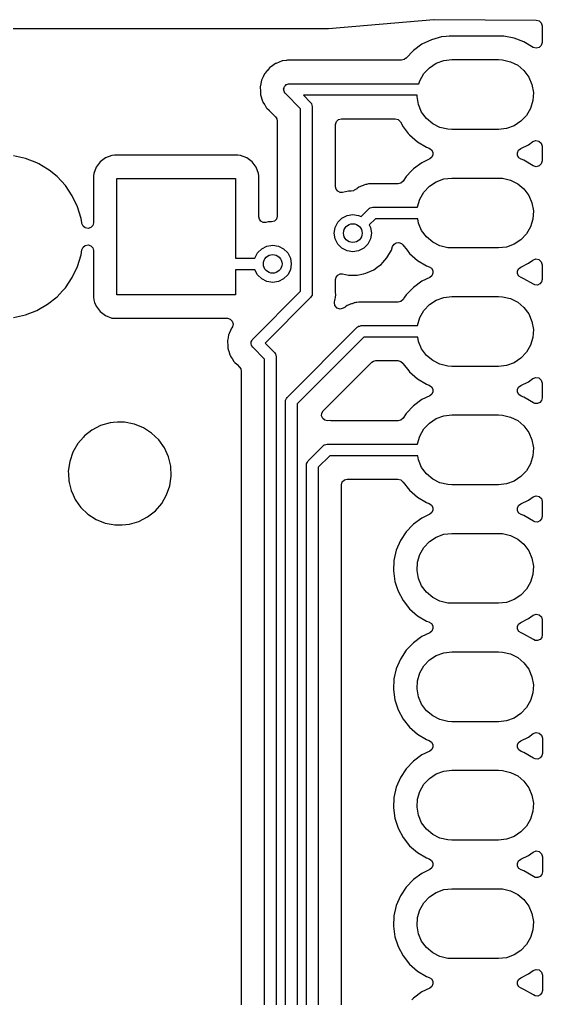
# Model space of a CAD drawing. Extents: x 100.2 to 199.4, y -159.8 to -70.5.
# Drawn here: x 169.81 to 181.03, y -93.55 to -72.56 of the extents above; entities that cross this region are included whole.
import ezdxf

# ---------------------------------------------------------------- set-up
doc = ezdxf.new("R2010")
doc.units = 0
doc.layers.add('BLACK', color=7, linetype='CONTINUOUS')

msp = doc.modelspace()

# ---------------------------------------------------------------- linework, layer by layer
at = {"layer": 'BLACK', "linetype": 'CONTINUOUS'}
for p, q in [((176.44, -72.7488), (178.695, -72.5609)), ((178.695, -72.5609), (178.705, -72.5605)), ((178.705, -72.5605), (180.896, -72.57)), ((180.896, -72.57), (180.958, -72.5867)), ((180.958, -72.5867), (181.003, -72.6321)), ((157.375, -72.7605), (176.401, -72.7505)), ((176.401, -72.7505), (176.408, -72.7516)), ((176.408, -72.7516), (176.415, -72.7509)), ((176.415, -72.7509), (176.425, -72.7505)), ((176.425, -72.7505), (176.433, -72.7505)), ((176.433, -72.7505), (176.44, -72.7488)), ((181.003, -72.6321), (181.02, -72.6939)), ((181.02, -72.6939), (181.02, -73.0506)), ((178.645, -72.9925), (178.442, -73.0902)), ((178.862, -72.9326), (178.645, -72.9925)), ((178.963, -72.9235), (178.862, -72.9326)), ((179.03, -72.9175), (178.963, -72.9235)), ((180.199, -72.9175), (179.03, -72.9175)), ((180.42, -72.9577), (180.199, -72.9175)), ((180.631, -73.0368), (180.42, -72.9577)), ((180.832, -73.1571), (180.631, -73.0368)), ((178.26, -73.2225), (178.104, -73.3852)), ((178.442, -73.0902), (178.26, -73.2225)), ((178.26, -73.2225), (178.26, -73.2225)), ((178.26, -73.2225), (178.26, -73.2225)), ((180.894, -73.1746), (180.832, -73.1571)), ((180.957, -73.1585), (180.894, -73.1746)), ((181.003, -73.113), (180.957, -73.1585)), ((181.02, -73.0506), (181.003, -73.113)), ((175.446, -73.4483), (175.381, -73.4741)), ((175.46, -73.445), (175.446, -73.4483)), ((175.529, -73.4384), (175.46, -73.445)), ((175.533, -73.438), (175.529, -73.4384)), ((175.561, -73.4345), (175.533, -73.438)), ((175.565, -73.4345), (175.561, -73.4345)), ((175.576, -73.4339), (175.565, -73.4345)), ((175.587, -73.433), (175.576, -73.4339)), ((175.62, -73.4298), (175.587, -73.433)), ((175.632, -73.4318), (175.62, -73.4298)), ((175.62, -73.4298), (175.62, -73.4298)), ((175.64, -73.433), (175.632, -73.4318)), ((175.659, -73.4345), (175.64, -73.433)), ((178.005, -73.4345), (175.659, -73.4345)), ((178.064, -73.4197), (178.005, -73.4345)), ((178.095, -73.3914), (178.064, -73.4197)), ((178.097, -73.3932), (178.095, -73.3914)), ((178.104, -73.3852), (178.097, -73.3932)), ((178.104, -73.3852), (178.104, -73.3852)), ((178.749, -73.4978), (178.913, -73.4382)), ((178.913, -73.4382), (179.086, -73.418)), ((179.086, -73.418), (180.086, -73.418)), ((180.086, -73.418), (180.173, -73.4231)), ((180.173, -73.4231), (180.343, -73.4632)), ((180.343, -73.4632), (180.498, -73.5414)), ((175.123, -73.6552), (175.077, -73.7078)), ((175.126, -73.6522), (175.123, -73.6552)), ((175.17, -73.5982), (175.126, -73.6522)), ((175.181, -73.5887), (175.17, -73.5982)), ((175.239, -73.5493), (175.181, -73.5887)), ((175.242, -73.547), (175.239, -73.5493)), ((175.299, -73.5058), (175.242, -73.547)), ((175.311, -73.4992), (175.299, -73.5058)), ((175.377, -73.4755), (175.311, -73.4992)), ((175.381, -73.4741), (175.377, -73.4755)), ((178.484, -73.7201), (178.604, -73.5935)), ((178.604, -73.5935), (178.749, -73.4978)), ((180.498, -73.5414), (180.632, -73.6533)), ((180.632, -73.6533), (180.736, -73.793)), ((175.001, -73.8623), (174.988, -73.9312)), ((175.005, -73.849), (175.001, -73.8623)), ((175.037, -73.7865), (175.005, -73.849)), ((175.039, -73.783), (175.037, -73.7865)), ((175.069, -73.7196), (175.039, -73.783)), ((175.077, -73.7078), (175.069, -73.7196)), ((178.378, -73.935), (178.397, -73.8709)), ((178.397, -73.8709), (178.484, -73.7201)), ((180.736, -73.793), (180.804, -73.9529)), ((174.972, -74.0035), (174.971, -74.0175)), ((174.971, -74.0175), (174.975, -74.0875)), ((174.987, -73.935), (174.972, -74.0035)), ((174.975, -74.0875), (174.975, -74.0914)), ((174.975, -74.0914), (174.977, -74.1615)), ((174.988, -73.9312), (174.987, -73.935)), ((175.475, -74.0511), (175.483, -74.0302)), ((175.478, -74.0643), (175.475, -74.0511)), ((175.476, -74.0778), (175.478, -74.0643)), ((175.486, -74.0981), (175.476, -74.0778)), ((175.483, -74.0302), (175.486, -74.0081)), ((175.486, -74.0081), (175.495, -73.9978)), ((175.49, -74.1199), (175.486, -74.0981)), ((175.495, -73.9978), (175.5, -73.9851)), ((175.5, -73.9851), (175.518, -73.9717)), ((175.518, -73.9717), (175.532, -73.9548)), ((175.532, -73.9548), (175.545, -73.951)), ((175.545, -73.951), (175.556, -73.9429)), ((175.556, -73.9429), (175.579, -73.9413)), ((175.579, -73.9413), (175.6, -73.935)), ((175.6, -73.935), (178.378, -73.935)), ((180.804, -73.9529), (180.835, -74.1244)), ((174.977, -74.1615), (174.98, -74.1754)), ((174.98, -74.1754), (175.001, -74.2421)), ((175.001, -74.2421), (175.003, -74.2458)), ((175.003, -74.2458), (175.022, -74.3132)), ((175.504, -74.1378), (175.49, -74.1199)), ((175.506, -74.1419), (175.504, -74.1378)), ((175.508, -74.1433), (175.506, -74.1419)), ((175.512, -74.1484), (175.508, -74.1433)), ((175.84, -74.4768), (175.512, -74.1484)), ((178.339, -74.185), (175.902, -74.185)), ((175.902, -74.185), (176.053, -74.3366)), ((178.337, -74.2116), (178.339, -74.185)), ((178.368, -74.3831), (178.337, -74.2116)), ((180.825, -74.2982), (180.775, -74.4651)), ((180.835, -74.1244), (180.825, -74.2982)), ((175.022, -74.3132), (175.028, -74.326)), ((175.028, -74.326), (175.03, -74.3284)), ((175.03, -74.3284), (175.03, -74.3284)), ((175.03, -74.3284), (175.066, -74.3852)), ((175.066, -74.3852), (175.068, -74.3885)), ((175.068, -74.3885), (175.103, -74.4489)), ((175.103, -74.4489), (175.112, -74.4599)), ((175.112, -74.4599), (175.114, -74.4619)), ((175.114, -74.4619), (175.114, -74.4619)), ((175.114, -74.4619), (175.162, -74.5065)), ((175.162, -74.5065), (175.163, -74.5079)), ((175.163, -74.5079), (175.166, -74.5106)), ((175.166, -74.5106), (175.303, -74.6478)), ((175.84, -78.3832), (175.84, -74.4768)), ((176.053, -74.3366), (176.067, -74.3545)), ((176.067, -74.3545), (176.07, -74.3574)), ((176.07, -74.3574), (176.071, -74.36)), ((176.071, -74.36), (176.075, -74.3651)), ((176.075, -74.3651), (176.081, -74.3953)), ((176.081, -74.3953), (176.09, -74.425)), ((176.09, -74.425), (176.09, -78.435)), ((178.436, -74.543), (178.368, -74.3831)), ((180.775, -74.4651), (180.688, -74.6159)), ((175.303, -74.6478), (175.33, -74.688)), ((175.33, -74.688), (175.339, -74.7355)), ((176.607, -74.7475), (176.653, -74.7021)), ((176.653, -74.7021), (176.714, -74.6855)), ((176.714, -74.6855), (177.87, -74.6855)), ((177.87, -74.6855), (177.934, -74.7031)), ((177.934, -74.7031), (177.98, -74.7507)), ((178.54, -74.6827), (178.436, -74.543)), ((178.674, -74.7946), (178.54, -74.6827)), ((180.688, -74.6159), (180.568, -74.7425)), ((175.339, -74.7355), (175.339, -76.7755)), ((176.59, -74.8095), (176.607, -74.7475)), ((176.59, -76.1448), (176.59, -74.8095)), ((177.98, -74.7507), (178.038, -74.8597)), ((178.038, -74.8597), (178.15, -75)), ((178.829, -74.8728), (178.674, -74.7946)), ((178.999, -74.9129), (178.829, -74.8728)), ((179.086, -74.918), (178.999, -74.9129)), ((180.086, -74.918), (179.086, -74.918)), ((180.259, -74.8978), (180.086, -74.918)), ((180.423, -74.8382), (180.259, -74.8978)), ((180.568, -74.7425), (180.423, -74.8382)), ((178.15, -75), (178.178, -75.0357)), ((178.178, -75.0357), (178.348, -75.1838)), ((178.348, -75.1838), (178.541, -75.2992)), ((178.541, -75.2992), (178.598, -75.3206)), ((178.598, -75.3206), (178.6, -75.3213)), ((178.6, -75.3213), (178.648, -75.3533)), ((178.648, -75.3533), (178.676, -75.4033)), ((180.517, -75.363), (180.562, -75.3269)), ((180.562, -75.3269), (180.73, -75.2458)), ((180.73, -75.2458), (180.824, -75.1776)), ((180.824, -75.1776), (180.887, -75.1543)), ((180.887, -75.1543), (180.953, -75.1674)), ((180.953, -75.1674), (181.002, -75.2131)), ((181.002, -75.2131), (181.021, -75.2778)), ((181.021, -75.2778), (181.021, -75.5913)), ((169.935, -75.5386), (169.68, -75.4802)), ((170.18, -75.6344), (169.935, -75.5386)), ((171.651, -75.5222), (171.535, -75.6085)), ((171.786, -75.4719), (171.651, -75.5222)), ((171.845, -75.4655), (171.786, -75.4719)), ((174.491, -75.4655), (171.845, -75.4655)), ((174.55, -75.4719), (174.491, -75.4655)), ((174.491, -75.4655), (174.491, -75.4655)), ((174.685, -75.5222), (174.55, -75.4719)), ((174.801, -75.6085), (174.685, -75.5222)), ((178.61, -75.5491), (178.442, -75.6302)), ((178.655, -75.513), (178.61, -75.5491)), ((178.678, -75.4606), (178.655, -75.513)), ((178.676, -75.4033), (178.678, -75.4606)), ((180.494, -75.4154), (180.517, -75.363)), ((180.496, -75.4727), (180.494, -75.4154)), ((180.524, -75.5227), (180.496, -75.4727)), ((180.572, -75.5547), (180.524, -75.5227)), ((180.631, -75.5768), (180.572, -75.5547)), ((170.22, -75.6575), (170.18, -75.6344)), ((170.18, -75.6344), (170.18, -75.6344)), ((170.18, -75.6344), (170.18, -75.6344)), ((170.407, -75.7656), (170.22, -75.6575)), ((170.441, -75.7926), (170.407, -75.7656)), ((171.449, -75.7237), (171.399, -75.8585)), ((171.535, -75.6085), (171.449, -75.7237)), ((174.887, -75.7237), (174.801, -75.6085)), ((174.937, -75.8585), (174.887, -75.7237)), ((178.26, -75.7625), (178.217, -75.8077)), ((178.442, -75.6302), (178.26, -75.7625)), ((178.26, -75.7625), (178.26, -75.7625)), ((178.26, -75.7625), (178.26, -75.7625)), ((180.833, -75.6978), (180.631, -75.5768)), ((180.896, -75.7154), (180.833, -75.6978)), ((180.958, -75.6992), (180.896, -75.7154)), ((181.004, -75.6537), (180.958, -75.6992)), ((181.021, -75.5913), (181.004, -75.6537)), ((170.612, -75.9292), (170.441, -75.7926)), ((170.79, -76.1215), (170.612, -75.9292)), ((170.612, -75.9292), (170.612, -75.9292)), ((170.612, -75.9292), (170.612, -75.9292)), ((171.393, -75.9095), (171.392, -75.9181)), ((171.392, -75.9181), (171.392, -76.9163)), ((171.399, -75.8585), (171.393, -75.9095)), ((171.399, -75.8585), (171.399, -75.8585)), ((171.893, -78.466), (171.893, -75.966)), ((171.893, -75.966), (174.443, -75.966)), ((174.443, -75.966), (174.443, -77.675)), ((174.943, -75.9095), (174.937, -75.8585)), ((174.943, -75.9181), (174.943, -75.9095)), ((174.943, -76.7893), (174.943, -75.9181)), ((178.104, -75.9252), (178.037, -76.0268)), ((178.217, -75.8077), (178.104, -75.9252)), ((178.749, -76.0378), (178.913, -75.9782)), ((178.913, -75.9782), (179.086, -75.958)), ((179.086, -75.958), (180.086, -75.958)), ((180.086, -75.958), (180.173, -75.9631)), ((180.173, -75.9631), (180.343, -76.0032)), ((170.938, -76.3383), (170.79, -76.1215)), ((170.79, -76.1215), (170.79, -76.1215)), ((170.79, -76.1215), (170.79, -76.1215)), ((176.603, -76.1982), (176.59, -76.1448)), ((177.043, -76.1876), (176.992, -76.2178)), ((177.053, -76.1812), (177.043, -76.1876)), ((177.088, -76.1555), (177.053, -76.1812)), ((177.107, -76.1481), (177.088, -76.1555)), ((177.124, -76.1396), (177.107, -76.1481)), ((177.142, -76.1294), (177.124, -76.1396)), ((177.184, -76.1172), (177.142, -76.1294)), ((177.195, -76.1134), (177.184, -76.1172)), ((177.235, -76.0973), (177.195, -76.1134)), ((177.255, -76.0948), (177.235, -76.0973)), ((177.274, -76.0909), (177.255, -76.0948)), ((177.293, -76.0853), (177.274, -76.0909)), ((177.337, -76.0839), (177.293, -76.0853)), ((177.349, -76.083), (177.337, -76.0839)), ((177.353, -76.0825), (177.349, -76.083)), ((177.38, -76.0825), (177.353, -76.0825)), ((177.384, -76.0824), (177.38, -76.0825)), ((177.454, -76.0802), (177.384, -76.0824)), ((177.475, -76.0825), (177.454, -76.0802)), ((177.934, -76.0825), (177.475, -76.0825)), ((177.993, -76.0677), (177.934, -76.0825)), ((178.037, -76.0268), (177.993, -76.0677)), ((178.484, -76.2601), (178.604, -76.1335)), ((178.604, -76.1335), (178.749, -76.0378)), ((180.343, -76.0032), (180.498, -76.0814)), ((180.498, -76.0814), (180.632, -76.1933)), ((180.632, -76.1933), (180.736, -76.333)), ((171.052, -76.5747), (170.938, -76.3383)), ((176.636, -76.2412), (176.603, -76.1982)), ((176.686, -76.2654), (176.636, -76.2412)), ((176.74, -76.2661), (176.686, -76.2654)), ((176.865, -76.2395), (176.74, -76.2661)), ((176.925, -76.2395), (176.865, -76.2395)), ((176.972, -76.2301), (176.925, -76.2395)), ((176.992, -76.217), (176.972, -76.2301)), ((176.992, -76.2178), (176.992, -76.217)), ((178.397, -76.4109), (178.484, -76.2601)), ((180.736, -76.333), (180.804, -76.4929)), ((171.129, -76.8254), (171.052, -76.5747)), ((177.304, -76.6196), (177.321, -76.6062)), ((177.321, -76.6062), (177.324, -76.6028)), ((177.324, -76.6028), (177.327, -76.6021)), ((177.327, -76.6021), (177.332, -76.5983)), ((177.332, -76.5983), (177.362, -76.5917)), ((177.362, -76.5917), (177.392, -76.583)), ((177.392, -76.583), (178.347, -76.583)), ((178.347, -76.5778), (178.397, -76.4109)), ((178.347, -76.583), (178.347, -76.5778)), ((180.804, -76.4929), (180.835, -76.6644)), ((171.143, -76.9163), (171.129, -76.8254)), ((174.956, -76.8427), (174.943, -76.7893)), ((175.339, -76.7755), (175.323, -76.8375)), ((176.636, -76.9049), (176.725, -76.8164)), ((176.725, -76.8164), (176.836, -76.7596)), ((176.836, -76.7596), (176.96, -76.74)), ((176.96, -76.74), (177.084, -76.7596)), ((177.084, -76.7596), (177.137, -76.7866)), ((177.137, -76.7866), (177.304, -76.6196)), ((180.835, -76.6644), (180.825, -76.8382)), ((171.146, -76.9348), (171.143, -76.9163)), ((171.17, -76.9912), (171.146, -76.9348)), ((171.218, -77.0293), (171.17, -76.9912)), ((171.278, -77.04), (171.218, -77.0293)), ((171.336, -77.0205), (171.278, -77.04)), ((171.377, -76.9756), (171.336, -77.0205)), ((171.392, -76.9163), (171.377, -76.9756)), ((174.989, -76.8856), (174.956, -76.8427)), ((175.039, -76.9099), (174.989, -76.8856)), ((175.093, -76.9106), (175.039, -76.9099)), ((175.145, -76.8995), (175.093, -76.9106)), ((175.215, -76.8995), (175.145, -76.8995)), ((175.278, -76.8829), (175.215, -76.8995)), ((175.323, -76.8375), (175.278, -76.8829)), ((176.56, -77.14), (176.58, -77.0164)), ((176.58, -77.0164), (176.636, -76.9049)), ((177.444, -76.833), (177.313, -76.9634)), ((177.313, -76.9634), (177.34, -77.0164)), ((177.34, -77.0164), (177.36, -77.14)), ((178.352, -76.833), (177.444, -76.833)), ((178.368, -76.9231), (178.352, -76.833)), ((178.436, -77.083), (178.368, -76.9231)), ((180.775, -77.0051), (180.688, -77.1559)), ((180.825, -76.8382), (180.775, -77.0051)), ((176.58, -77.2636), (176.56, -77.14)), ((177.36, -77.14), (177.34, -77.2636)), ((178.54, -77.2227), (178.436, -77.083)), ((178.674, -77.3346), (178.54, -77.2227)), ((180.688, -77.1559), (180.568, -77.2825)), ((171.146, -77.4972), (171.17, -77.4408)), ((171.17, -77.4408), (171.218, -77.4027)), ((171.218, -77.4027), (171.278, -77.392)), ((171.278, -77.392), (171.336, -77.4115)), ((171.336, -77.4115), (171.377, -77.4564)), ((171.377, -77.4564), (171.392, -77.5157)), ((175.005, -77.4764), (175.116, -77.4196)), ((175.116, -77.4196), (175.24, -77.4)), ((175.24, -77.4), (175.364, -77.4196)), ((175.364, -77.4196), (175.475, -77.4764)), ((176.636, -77.3751), (176.58, -77.2636)), ((176.725, -77.4636), (176.636, -77.3751)), ((177.284, -77.3751), (177.195, -77.4636)), ((177.34, -77.2636), (177.284, -77.3751)), ((177.787, -77.5083), (177.814, -77.4257)), ((177.814, -77.4257), (177.844, -77.3767)), ((177.844, -77.3767), (177.893, -77.3464)), ((177.893, -77.3464), (177.95, -77.3413)), ((177.95, -77.3413), (178.003, -77.3624)), ((178.003, -77.3624), (178.03, -77.3922)), ((178.03, -77.3922), (178.031, -77.391)), ((178.031, -77.391), (178.125, -77.5083)), ((178.829, -77.4128), (178.674, -77.3346)), ((178.999, -77.4529), (178.829, -77.4128)), ((179.086, -77.458), (178.999, -77.4529)), ((180.259, -77.4378), (180.086, -77.458)), ((180.423, -77.3782), (180.259, -77.4378)), ((180.568, -77.2825), (180.423, -77.3782)), ((171.052, -77.8573), (171.129, -77.6066)), ((171.129, -77.6066), (171.146, -77.4972)), ((171.392, -77.5157), (171.392, -78.5139)), ((174.86, -77.675), (174.916, -77.5649)), ((174.916, -77.5649), (175.005, -77.4764)), ((175.475, -77.4764), (175.564, -77.5649)), ((175.564, -77.5649), (175.62, -77.6764)), ((176.836, -77.5204), (176.725, -77.4636)), ((176.96, -77.54), (176.836, -77.5204)), ((177.084, -77.5204), (176.96, -77.54)), ((177.195, -77.4636), (177.084, -77.5204)), ((177.693, -77.6722), (177.787, -77.5083)), ((178.125, -77.5083), (178.178, -77.5757)), ((178.178, -77.5757), (178.348, -77.7238)), ((180.086, -77.458), (179.086, -77.458)), ((170.938, -78.0937), (171.052, -77.8573)), ((174.443, -77.675), (174.86, -77.675)), ((175.62, -77.6764), (175.64, -77.8)), ((175.64, -77.8), (175.62, -77.9236)), ((177.413, -77.9242), (177.514, -77.8505)), ((177.514, -77.8505), (177.566, -77.8129)), ((177.566, -77.8129), (177.605, -77.7697)), ((177.605, -77.7697), (177.693, -77.6722)), ((178.348, -77.7238), (178.541, -77.8392)), ((178.541, -77.8392), (178.598, -77.8606)), ((178.598, -77.8606), (178.6, -77.8613)), ((178.6, -77.8613), (178.648, -77.8933)), ((180.517, -77.903), (180.562, -77.8669)), ((180.562, -77.8669), (180.73, -77.7858)), ((180.73, -77.7858), (180.825, -77.7167)), ((180.825, -77.7167), (180.888, -77.6934)), ((180.888, -77.6934), (180.954, -77.7065)), ((180.954, -77.7065), (181.004, -77.7522)), ((181.004, -77.7522), (181.022, -77.817)), ((181.022, -77.817), (181.022, -78.1323)), ((174.86, -77.925), (174.443, -77.925)), ((174.443, -77.925), (174.443, -78.466)), ((174.916, -78.0351), (174.86, -77.925)), ((175.005, -78.1236), (174.916, -78.0351)), ((175.564, -78.0351), (175.475, -78.1236)), ((175.62, -77.9236), (175.564, -78.0351)), ((176.59, -78.1352), (176.603, -78.0818)), ((176.603, -78.0818), (176.636, -78.0388)), ((176.636, -78.0388), (176.686, -78.0146)), ((176.686, -78.0146), (176.74, -78.0139)), ((176.74, -78.0139), (176.865, -78.0405)), ((176.865, -78.0405), (176.865, -78.0405)), ((176.865, -78.0405), (177.055, -78.0405)), ((177.055, -78.0405), (177.189, -78.0119)), ((177.055, -78.0405), (177.055, -78.0405)), ((177.189, -78.0119), (177.24, -78.0011)), ((177.24, -78.0011), (177.413, -77.9242)), ((178.655, -78.053), (178.61, -78.0891)), ((178.648, -77.8933), (178.676, -77.9433)), ((178.678, -78.0006), (178.655, -78.053)), ((178.676, -77.9433), (178.678, -78.0006)), ((180.494, -77.9554), (180.517, -77.903)), ((180.496, -78.0127), (180.494, -77.9554)), ((180.524, -78.0627), (180.496, -78.0127)), ((180.572, -78.0947), (180.524, -78.0627)), ((170.79, -78.3105), (170.938, -78.0937)), ((175.116, -78.1804), (175.005, -78.1236)), ((175.24, -78.2), (175.116, -78.1804)), ((175.364, -78.1804), (175.24, -78.2)), ((175.475, -78.1236), (175.364, -78.1804)), ((176.59, -78.3997), (176.59, -78.1352)), ((178.442, -78.1702), (178.26, -78.3025)), ((178.61, -78.0891), (178.442, -78.1702)), ((180.631, -78.1168), (180.572, -78.0947)), ((180.834, -78.238), (180.631, -78.1168)), ((180.835, -78.2356), (180.834, -78.238)), ((180.866, -78.2522), (180.835, -78.2356)), ((180.923, -78.2539), (180.866, -78.2522)), ((180.974, -78.2307), (180.923, -78.2539)), ((181.009, -78.1871), (180.974, -78.2307)), ((181.022, -78.1323), (181.009, -78.1871)), ((170.407, -78.6664), (170.612, -78.5028)), ((170.612, -78.5028), (170.726, -78.3803)), ((170.726, -78.3803), (170.79, -78.3105)), ((170.79, -78.3105), (170.79, -78.3105)), ((170.79, -78.3105), (170.79, -78.3105)), ((174.443, -78.466), (171.893, -78.466)), ((174.812, -79.4116), (175.84, -78.3832)), ((176.068, -78.4962), (176.053, -78.5234)), ((176.085, -78.4702), (176.068, -78.4962)), ((176.086, -78.464), (176.085, -78.4702)), ((176.087, -78.4616), (176.086, -78.464)), ((176.09, -78.435), (176.087, -78.4571)), ((176.087, -78.4571), (176.087, -78.4616)), ((176.591, -78.4113), (176.59, -78.3997)), ((176.59, -78.494), (176.592, -78.4746)), ((176.59, -78.514), (176.59, -78.494)), ((176.595, -78.4548), (176.591, -78.4113)), ((176.592, -78.4746), (176.593, -78.4692)), ((176.593, -78.4692), (176.595, -78.4548)), ((178.104, -78.4652), (178.072, -78.5139)), ((178.217, -78.3477), (178.104, -78.4652)), ((178.26, -78.3025), (178.217, -78.3477)), ((178.26, -78.3025), (178.26, -78.3025)), ((178.26, -78.3025), (178.26, -78.3025)), ((178.913, -78.5182), (179.086, -78.498)), ((179.086, -78.498), (180.086, -78.498)), ((180.086, -78.498), (180.173, -78.5031)), ((180.173, -78.5031), (180.343, -78.5432)), ((170.18, -78.7976), (170.407, -78.6664)), ((171.392, -78.5139), (171.399, -78.5735)), ((171.399, -78.5735), (171.418, -78.6253)), ((171.418, -78.6253), (171.449, -78.7083)), ((171.449, -78.7083), (171.535, -78.8235)), ((176.053, -78.5234), (175.077, -79.5)), ((176.568, -78.6247), (176.577, -78.5678)), ((176.577, -78.6934), (176.568, -78.6247)), ((176.577, -78.5678), (176.58, -78.5563)), ((176.621, -78.7467), (176.577, -78.6934)), ((176.58, -78.5563), (176.59, -78.514)), ((176.838, -78.6955), (176.803, -78.7212)), ((176.857, -78.6881), (176.838, -78.6955)), ((176.874, -78.6796), (176.857, -78.6881)), ((176.892, -78.6694), (176.874, -78.6796)), ((176.902, -78.6664), (176.892, -78.6694)), ((176.934, -78.6572), (176.902, -78.6664)), ((176.945, -78.6534), (176.934, -78.6572)), ((176.985, -78.6373), (176.945, -78.6534)), ((177.005, -78.6348), (176.985, -78.6373)), ((177.024, -78.6309), (177.005, -78.6348)), ((177.043, -78.6253), (177.024, -78.6309)), ((177.087, -78.6239), (177.043, -78.6253)), ((177.099, -78.623), (177.087, -78.6239)), ((177.103, -78.6225), (177.099, -78.623)), ((177.13, -78.6225), (177.103, -78.6225)), ((177.134, -78.6224), (177.13, -78.6225)), ((177.204, -78.6202), (177.134, -78.6224)), ((177.225, -78.6225), (177.204, -78.6202)), ((177.934, -78.6225), (177.225, -78.6225)), ((177.993, -78.6077), (177.934, -78.6225)), ((178.037, -78.5668), (177.993, -78.6077)), ((178.04, -78.562), (178.037, -78.5668)), ((178.072, -78.5139), (178.04, -78.562)), ((178.484, -78.8001), (178.604, -78.6735)), ((178.604, -78.6735), (178.749, -78.5778)), ((178.749, -78.5778), (178.913, -78.5182)), ((180.343, -78.5432), (180.498, -78.6214)), ((180.498, -78.6214), (180.632, -78.7333)), ((169.68, -78.9518), (169.935, -78.8934)), ((169.935, -78.8934), (170.18, -78.7976)), ((171.535, -78.8235), (171.651, -78.9098)), ((171.651, -78.9098), (171.786, -78.9601)), ((176.687, -78.7681), (176.621, -78.7467)), ((176.754, -78.7509), (176.687, -78.7681)), ((176.793, -78.7276), (176.754, -78.7509)), ((176.803, -78.7212), (176.793, -78.7276)), ((178.397, -78.9509), (178.484, -78.8001)), ((180.632, -78.7333), (180.736, -78.873)), ((180.736, -78.873), (180.804, -79.0329)), ((171.786, -78.9601), (171.845, -78.9665)), ((171.845, -78.9665), (174.267, -78.9665)), ((174.267, -78.9665), (174.328, -78.9823)), ((174.328, -78.9823), (174.373, -79.0257)), ((174.373, -79.0257), (174.391, -79.0856)), ((174.391, -79.0856), (174.378, -79.1468)), ((177.082, -79.1383), (177.112, -79.1317)), ((177.112, -79.1317), (177.142, -79.123)), ((177.142, -79.123), (178.347, -79.123)), ((178.347, -79.1178), (178.397, -78.9509)), ((178.347, -79.123), (178.347, -79.1178)), ((180.804, -79.0329), (180.835, -79.2044)), ((174.295, -79.3241), (174.286, -79.3789)), ((174.298, -79.3166), (174.295, -79.3241)), ((174.305, -79.2944), (174.298, -79.3166)), ((174.307, -79.2864), (174.305, -79.2944)), ((174.332, -79.237), (174.307, -79.2864)), ((174.335, -79.23), (174.332, -79.237)), ((174.357, -79.1791), (174.335, -79.23)), ((174.362, -79.1726), (174.357, -79.1791)), ((174.375, -79.1529), (174.362, -79.1726)), ((174.378, -79.1474), (174.375, -79.1529)), ((174.378, -79.1468), (174.378, -79.1474)), ((175.552, -80.6616), (177.054, -79.1596)), ((177.054, -79.1596), (177.071, -79.1462)), ((177.071, -79.1462), (177.074, -79.1428)), ((177.074, -79.1428), (177.077, -79.1421)), ((177.077, -79.1421), (177.082, -79.1383)), ((180.835, -79.2044), (180.825, -79.3782)), ((174.271, -79.4721), (174.27, -79.4802)), ((174.27, -79.4802), (174.275, -79.5354)), ((174.273, -79.4488), (174.271, -79.4721)), ((174.284, -79.3865), (174.272, -79.4407)), ((174.272, -79.4407), (174.273, -79.4488)), ((174.275, -79.5354), (174.276, -79.5432)), ((174.276, -79.5432), (174.277, -79.5986)), ((174.286, -79.3789), (174.284, -79.3865)), ((174.775, -79.4911), (174.779, -79.4825)), ((174.781, -79.5171), (174.775, -79.4911)), ((174.778, -79.4734), (174.791, -79.45)), ((174.779, -79.4825), (174.778, -79.4734)), ((174.783, -79.5437), (174.781, -79.5171)), ((174.788, -79.551), (174.783, -79.5437)), ((174.79, -79.5599), (174.788, -79.551)), ((174.791, -79.45), (174.8, -79.4251)), ((174.8, -79.4251), (174.807, -79.4196)), ((174.807, -79.4196), (174.812, -79.4116)), ((175.077, -79.5), (175.278, -79.7016)), ((177.194, -79.373), (175.765, -80.8018)), ((178.352, -79.373), (177.194, -79.373)), ((178.368, -79.4631), (178.352, -79.373)), ((178.436, -79.623), (178.368, -79.4631)), ((180.775, -79.5451), (180.688, -79.6959)), ((180.825, -79.3782), (180.775, -79.5451)), ((174.277, -79.5986), (174.28, -79.6065)), ((174.28, -79.6065), (174.284, -79.6294)), ((174.284, -79.6294), (174.285, -79.6375)), ((174.285, -79.6375), (174.304, -79.6897)), ((174.304, -79.6897), (174.306, -79.6971)), ((174.306, -79.6971), (174.321, -79.7504)), ((174.321, -79.7504), (174.326, -79.7574)), ((174.326, -79.7574), (174.335, -79.7785)), ((174.812, -79.5884), (174.79, -79.5599)), ((175.065, -79.8418), (174.812, -79.5884)), ((175.278, -79.7016), (175.292, -79.7195)), ((175.292, -79.7195), (175.295, -79.7224)), ((175.295, -79.7224), (175.296, -79.725)), ((175.296, -79.725), (175.3, -79.7301)), ((175.3, -79.7301), (175.306, -79.7603)), ((175.306, -79.7603), (175.315, -79.79)), ((178.54, -79.7627), (178.436, -79.623)), ((178.674, -79.8746), (178.54, -79.7627)), ((180.688, -79.6959), (180.568, -79.8225)), ((174.335, -79.7785), (174.338, -79.7862)), ((174.338, -79.7862), (174.369, -79.8321)), ((174.369, -79.8321), (174.374, -79.8387)), ((174.374, -79.8387), (174.402, -79.8864)), ((174.402, -79.8864), (174.402, -79.8864)), ((174.402, -79.8864), (174.402, -79.8864)), ((174.402, -79.8864), (174.408, -79.8922)), ((174.408, -79.8922), (174.422, -79.9102)), ((174.422, -79.9102), (174.427, -79.9169)), ((174.427, -79.9169), (174.427, -79.9169)), ((174.427, -79.9169), (174.427, -79.9169)), ((174.427, -79.9169), (174.469, -79.9536)), ((174.469, -79.9536), (174.474, -79.959)), ((174.474, -79.959), (174.528, -80.0128)), ((175.065, -101.06), (175.065, -79.8418)), ((175.315, -79.79), (175.315, -101.008)), ((176.324, -80.9505), (177.365, -79.9098)), ((177.365, -79.9098), (177.405, -79.8829)), ((177.405, -79.8829), (177.452, -79.8735)), ((177.452, -79.8735), (177.928, -79.8735)), ((177.928, -79.8735), (177.992, -79.8911)), ((177.992, -79.8911), (178.031, -79.9314)), ((178.031, -79.9314), (178.031, -79.931)), ((178.031, -79.931), (178.036, -79.9372)), ((178.036, -79.9372), (178.038, -79.9387)), ((178.038, -79.9387), (178.038, -79.9397)), ((178.038, -79.9397), (178.159, -80.0917)), ((178.829, -79.9528), (178.674, -79.8746)), ((178.999, -79.9929), (178.829, -79.9528)), ((180.423, -79.9182), (180.259, -79.9778)), ((180.568, -79.8225), (180.423, -79.9182)), ((174.528, -80.0128), (174.555, -80.053)), ((174.555, -80.053), (174.564, -80.1005)), ((174.564, -80.1005), (174.564, -94.3915)), ((178.159, -80.0917), (178.178, -80.1157)), ((178.178, -80.1157), (178.348, -80.2638)), ((179.086, -79.998), (178.999, -79.9929)), ((180.086, -79.998), (179.086, -79.998)), ((180.259, -79.9778), (180.086, -79.998)), ((178.348, -80.2638), (178.541, -80.3792)), ((178.541, -80.3792), (178.589, -80.3973)), ((180.562, -80.4069), (180.73, -80.3258)), ((180.73, -80.3258), (180.826, -80.2558)), ((180.826, -80.2558), (180.889, -80.2325)), ((180.889, -80.2325), (180.955, -80.2456)), ((180.955, -80.2456), (181.005, -80.2913)), ((181.005, -80.2913), (181.023, -80.3561)), ((181.023, -80.3561), (181.023, -80.6734)), ((178.589, -80.3973), (178.6, -80.4013)), ((178.6, -80.4013), (178.648, -80.4333)), ((178.655, -80.593), (178.61, -80.6291)), ((178.648, -80.4333), (178.676, -80.4833)), ((178.678, -80.5406), (178.655, -80.593)), ((178.676, -80.4833), (178.678, -80.5406)), ((180.494, -80.4954), (180.517, -80.443)), ((180.496, -80.5527), (180.494, -80.4954)), ((180.524, -80.6027), (180.496, -80.5527)), ((180.517, -80.443), (180.562, -80.4069)), ((180.572, -80.6347), (180.524, -80.6027)), ((175.515, -80.75), (175.518, -80.7279)), ((175.515, -100.874), (175.515, -80.75)), ((175.518, -80.7234), (175.519, -80.721)), ((175.518, -80.7279), (175.518, -80.7234)), ((175.519, -80.721), (175.52, -80.7148)), ((175.52, -80.7148), (175.537, -80.6888)), ((175.537, -80.6888), (175.552, -80.6616)), ((175.765, -80.8018), (175.765, -100.822)), ((178.442, -80.7102), (178.26, -80.8425)), ((178.61, -80.6291), (178.442, -80.7102)), ((180.631, -80.6568), (180.572, -80.6347)), ((180.834, -80.778), (180.631, -80.6568)), ((180.835, -80.7759), (180.834, -80.778)), ((180.867, -80.7932), (180.835, -80.7759)), ((180.924, -80.795), (180.867, -80.7932)), ((180.975, -80.7717), (180.924, -80.795)), ((181.011, -80.7282), (180.975, -80.7717)), ((181.023, -80.6734), (181.011, -80.7282)), ((176.29, -81.0591), (176.294, -81.0006)), ((176.294, -81.0006), (176.324, -80.9505)), ((178.104, -81.0052), (178.037, -81.1068)), ((178.26, -80.8425), (178.104, -81.0052)), ((171.749, -81.2096), (171.547, -81.2688)), ((171.818, -81.2029), (171.749, -81.2096)), ((171.906, -81.1946), (171.818, -81.2029)), ((172.063, -81.1946), (171.906, -81.1946)), ((172.27, -81.2344), (172.063, -81.1946)), ((172.063, -81.1946), (172.063, -81.1946)), ((172.271, -81.2348), (172.27, -81.2344)), ((172.27, -81.2344), (172.27, -81.2344)), ((172.27, -81.2344), (172.27, -81.2344)), ((172.465, -81.3126), (172.271, -81.2348)), ((176.313, -81.1129), (176.29, -81.0591)), ((176.358, -81.15), (176.313, -81.1129)), ((176.416, -81.1621), (176.358, -81.15)), ((176.474, -81.1602), (176.416, -81.1621)), ((176.495, -81.1625), (176.474, -81.1602)), ((177.934, -81.1625), (176.495, -81.1625)), ((177.993, -81.1477), (177.934, -81.1625)), ((178.037, -81.1068), (177.993, -81.1477)), ((178.484, -81.3401), (178.604, -81.2135)), ((178.604, -81.2135), (178.749, -81.1178)), ((178.749, -81.1178), (178.913, -81.0582)), ((178.913, -81.0582), (179.086, -81.038)), ((179.086, -81.038), (180.086, -81.038)), ((180.086, -81.038), (180.173, -81.0431)), ((180.173, -81.0431), (180.343, -81.0832)), ((180.343, -81.0832), (180.498, -81.1614)), ((180.498, -81.1614), (180.632, -81.2733)), ((171.36, -81.3652), (171.204, -81.4875)), ((171.547, -81.2688), (171.36, -81.3652)), ((172.642, -81.4263), (172.465, -81.3126)), ((172.794, -81.5715), (172.642, -81.4263)), ((172.642, -81.4263), (172.642, -81.4263)), ((172.642, -81.4263), (172.642, -81.4263)), ((178.397, -81.4909), (178.484, -81.3401)), ((180.632, -81.2733), (180.736, -81.413)), ((180.736, -81.413), (180.804, -81.5729)), ((171.057, -81.6542), (170.952, -81.8364)), ((171.18, -81.512), (171.057, -81.6542)), ((171.194, -81.4953), (171.18, -81.512)), ((171.204, -81.4875), (171.194, -81.4953)), ((172.916, -81.7428), (172.794, -81.5715)), ((172.794, -81.5715), (172.794, -81.5715)), ((178.347, -81.6578), (178.397, -81.4909)), ((180.804, -81.5729), (180.835, -81.7444)), ((170.952, -81.8364), (170.883, -82.0352)), ((173.004, -81.9341), (172.916, -81.7428)), ((172.916, -81.7428), (172.916, -81.7428)), ((172.916, -81.7428), (172.916, -81.7428)), ((176.002, -82.0216), (176.324, -81.6996)), ((176.324, -81.6996), (176.341, -81.6862)), ((176.341, -81.6862), (176.344, -81.6828)), ((176.344, -81.6828), (176.347, -81.6821)), ((176.347, -81.6821), (176.352, -81.6783)), ((176.352, -81.6783), (176.382, -81.6717)), ((176.382, -81.6717), (176.412, -81.663)), ((176.412, -81.663), (178.347, -81.663)), ((178.347, -81.663), (178.347, -81.6578)), ((180.835, -81.7444), (180.825, -81.9182)), ((170.883, -82.0352), (170.853, -82.2434)), ((173.053, -82.1385), (173.004, -81.9341)), ((175.969, -82.081), (175.97, -82.0748)), ((175.97, -82.0748), (175.987, -82.0488)), ((175.987, -82.0488), (176.002, -82.0216)), ((176.464, -81.913), (176.215, -82.1618)), ((178.352, -81.913), (176.464, -81.913)), ((178.368, -82.0031), (178.352, -81.913)), ((178.436, -82.163), (178.368, -82.0031)), ((180.825, -81.9182), (180.775, -82.0851)), ((170.853, -82.2434), (170.855, -82.299)), ((170.853, -82.2434), (170.853, -82.2434)), ((173.063, -82.3486), (173.053, -82.1385)), ((175.965, -82.11), (175.968, -82.0879)), ((175.965, -82.17), (175.965, -82.11)), ((175.965, -100.687), (175.965, -82.17)), ((175.968, -82.0834), (175.969, -82.081)), ((175.968, -82.0879), (175.968, -82.0834)), ((176.215, -82.1618), (176.215, -82.17)), ((176.215, -82.17), (176.215, -100.635)), ((178.54, -82.3027), (178.436, -82.163)), ((180.688, -82.2359), (180.568, -82.3625)), ((180.775, -82.0851), (180.688, -82.2359)), ((170.855, -82.299), (170.863, -82.4535)), ((170.863, -82.4535), (170.871, -82.4875)), ((170.871, -82.4875), (170.912, -82.6579)), ((173.033, -82.5568), (173.063, -82.3486)), ((176.715, -82.5375), (176.732, -82.4755)), ((176.732, -82.4755), (176.778, -82.4301)), ((176.778, -82.4301), (176.839, -82.4135)), ((176.839, -82.4135), (177.928, -82.4135)), ((177.928, -82.4135), (177.992, -82.4311)), ((177.992, -82.4311), (178.031, -82.4714)), ((178.031, -82.4714), (178.031, -82.471)), ((178.031, -82.471), (178.036, -82.4772)), ((178.036, -82.4772), (178.038, -82.4787)), ((178.038, -82.4787), (178.038, -82.4797)), ((178.038, -82.4797), (178.178, -82.6557)), ((178.674, -82.4146), (178.54, -82.3027)), ((178.829, -82.4928), (178.674, -82.4146)), ((178.999, -82.5329), (178.829, -82.4928)), ((180.423, -82.4582), (180.259, -82.5178)), ((180.568, -82.3625), (180.423, -82.4582)), ((170.912, -82.6579), (170.957, -82.7556)), ((172.964, -82.7556), (173.033, -82.5568)), ((176.715, -100.377), (176.715, -82.5375)), ((178.178, -82.6557), (178.178, -82.6557)), ((178.178, -82.6557), (178.348, -82.8038)), ((179.086, -82.538), (178.999, -82.5329)), ((180.086, -82.538), (179.086, -82.538)), ((180.259, -82.5178), (180.086, -82.538)), ((170.957, -82.7556), (171, -82.8492)), ((171, -82.8492), (171.081, -82.9635)), ((172.859, -82.9378), (172.964, -82.7556)), ((178.348, -82.8038), (178.541, -82.9192)), ((180.562, -82.9469), (180.73, -82.8658)), ((180.73, -82.8658), (180.828, -82.7949)), ((180.828, -82.7949), (180.891, -82.7716)), ((180.891, -82.7716), (180.957, -82.7848)), ((180.957, -82.7848), (181.006, -82.8304)), ((181.006, -82.8304), (181.024, -82.8952)), ((181.024, -82.8952), (181.025, -83.2144)), ((171.081, -82.9635), (171.122, -83.0205)), ((171.122, -83.0205), (171.274, -83.1657)), ((172.556, -83.2268), (172.722, -83.0967)), ((172.722, -83.0967), (172.859, -82.9378)), ((178.541, -82.9192), (178.589, -82.9373)), ((178.589, -82.9373), (178.6, -82.9413)), ((178.6, -82.9413), (178.648, -82.9733)), ((178.648, -82.9733), (178.676, -83.0233)), ((178.678, -83.0806), (178.655, -83.133)), ((178.676, -83.0233), (178.678, -83.0806)), ((180.494, -83.0354), (180.517, -82.983)), ((180.496, -83.0927), (180.494, -83.0354)), ((180.524, -83.1427), (180.496, -83.0927)), ((180.517, -82.983), (180.562, -82.9469)), ((171.274, -83.1657), (171.274, -83.1657)), ((171.274, -83.1657), (171.274, -83.1657)), ((171.274, -83.1657), (171.451, -83.2794)), ((171.451, -83.2794), (171.451, -83.2794)), ((171.451, -83.2794), (171.646, -83.3576)), ((172.167, -83.3824), (172.369, -83.3232)), ((172.369, -83.3232), (172.556, -83.2268)), ((178.442, -83.2502), (178.26, -83.3825)), ((178.61, -83.1691), (178.442, -83.2502)), ((178.655, -83.133), (178.61, -83.1691)), ((180.572, -83.1747), (180.524, -83.1427)), ((180.631, -83.1968), (180.572, -83.1747)), ((180.834, -83.318), (180.631, -83.1968)), ((180.835, -83.3162), (180.834, -83.318)), ((180.869, -83.3343), (180.835, -83.3162)), ((180.976, -83.3128), (180.925, -83.3361)), ((181.012, -83.2692), (180.976, -83.3128)), ((181.025, -83.2144), (181.012, -83.2692)), ((171.646, -83.3576), (171.775, -83.3824)), ((171.775, -83.3824), (171.853, -83.3974)), ((171.853, -83.3974), (171.853, -83.3974)), ((171.853, -83.3974), (172.01, -83.3974)), ((172.01, -83.3974), (172.167, -83.3824)), ((172.01, -83.3974), (172.01, -83.3974)), ((178.246, -83.3974), (178.104, -83.5452)), ((178.26, -83.3825), (178.246, -83.3974)), ((178.26, -83.3825), (178.26, -83.3825)), ((178.26, -83.3825), (178.26, -83.3825)), ((180.925, -83.3361), (180.869, -83.3343)), ((177.98, -83.733), (177.892, -83.94)), ((178.104, -83.5452), (177.98, -83.733)), ((178.484, -83.8801), (178.604, -83.7535)), ((178.604, -83.7535), (178.749, -83.6578)), ((178.749, -83.6578), (178.913, -83.5982)), ((178.913, -83.5982), (179.086, -83.578)), ((179.086, -83.578), (180.086, -83.578)), ((180.086, -83.578), (180.173, -83.5831)), ((180.173, -83.5831), (180.343, -83.6232)), ((180.343, -83.6232), (180.498, -83.7014)), ((180.498, -83.7014), (180.632, -83.8133)), ((177.892, -83.94), (177.842, -84.1595)), ((178.397, -84.0309), (178.484, -83.8801)), ((180.632, -83.8133), (180.736, -83.953)), ((180.736, -83.953), (180.804, -84.1129)), ((177.842, -84.1595), (177.832, -84.3843)), ((178.347, -84.1978), (178.397, -84.0309)), ((180.804, -84.1129), (180.835, -84.2844)), ((178.337, -84.3716), (178.347, -84.1978)), ((178.368, -84.5431), (178.337, -84.3716)), ((180.835, -84.2844), (180.825, -84.4582)), ((177.832, -84.3843), (177.862, -84.6074)), ((178.436, -84.703), (178.368, -84.5431)), ((180.825, -84.4582), (180.775, -84.6251)), ((177.862, -84.6074), (177.897, -84.716)), ((177.897, -84.716), (177.931, -84.8215)), ((178.54, -84.8427), (178.436, -84.703)), ((180.688, -84.7759), (180.568, -84.9025)), ((180.775, -84.6251), (180.688, -84.7759)), ((177.931, -84.8215), (178.038, -85.0197)), ((178.674, -84.9546), (178.54, -84.8427)), ((178.829, -85.0328), (178.674, -84.9546)), ((180.423, -84.9982), (180.259, -85.0578)), ((180.568, -84.9025), (180.423, -84.9982)), ((178.038, -85.0197), (178.178, -85.1957)), ((178.178, -85.1957), (178.348, -85.3438)), ((178.999, -85.0729), (178.829, -85.0328)), ((179.086, -85.078), (178.999, -85.0729)), ((180.086, -85.078), (179.086, -85.078)), ((180.259, -85.0578), (180.086, -85.078)), ((178.348, -85.3438), (178.541, -85.4592)), ((180.562, -85.4869), (180.73, -85.4058)), ((180.73, -85.4058), (180.829, -85.3341)), ((180.829, -85.3341), (180.892, -85.3108)), ((180.892, -85.3108), (180.958, -85.3239)), ((180.958, -85.3239), (181.007, -85.3696)), ((181.007, -85.3696), (181.026, -85.4343)), ((178.541, -85.4592), (178.589, -85.4773)), ((178.589, -85.4773), (178.6, -85.4813)), ((178.6, -85.4813), (178.648, -85.5133)), ((178.648, -85.5133), (178.676, -85.5633)), ((178.678, -85.6206), (178.655, -85.673)), ((178.676, -85.5633), (178.678, -85.6206)), ((180.494, -85.5754), (180.517, -85.523)), ((180.496, -85.6327), (180.494, -85.5754)), ((180.524, -85.6827), (180.496, -85.6327)), ((180.517, -85.523), (180.562, -85.4869)), ((181.026, -85.4343), (181.026, -85.7555)), ((178.442, -85.7902), (178.26, -85.9225)), ((178.61, -85.7091), (178.442, -85.7902)), ((178.655, -85.673), (178.61, -85.7091)), ((180.572, -85.7147), (180.524, -85.6827)), ((180.631, -85.7368), (180.572, -85.7147)), ((180.834, -85.858), (180.631, -85.7368)), ((181.013, -85.8103), (180.977, -85.8538)), ((181.026, -85.7555), (181.013, -85.8103)), ((178.26, -85.9225), (178.104, -86.0852)), ((180.87, -85.8754), (180.834, -85.8565)), ((180.834, -85.8565), (180.834, -85.858)), ((180.926, -85.8771), (180.87, -85.8754)), ((180.977, -85.8538), (180.926, -85.8771)), ((177.98, -86.273), (177.892, -86.48)), ((178.104, -86.0852), (177.98, -86.273)), ((178.604, -86.2935), (178.749, -86.1978)), ((178.749, -86.1978), (178.913, -86.1382)), ((178.913, -86.1382), (179.086, -86.118)), ((179.086, -86.118), (180.086, -86.118)), ((180.086, -86.118), (180.173, -86.1231)), ((180.173, -86.1231), (180.343, -86.1632)), ((180.343, -86.1632), (180.498, -86.2414)), ((180.498, -86.2414), (180.632, -86.3533)), ((177.892, -86.48), (177.842, -86.6995)), ((178.397, -86.5709), (178.484, -86.4201)), ((178.484, -86.4201), (178.604, -86.2935)), ((180.632, -86.3533), (180.736, -86.493)), ((178.347, -86.7378), (178.397, -86.5709)), ((180.736, -86.493), (180.804, -86.6529)), ((180.804, -86.6529), (180.835, -86.8244)), ((177.842, -86.6995), (177.832, -86.9243)), ((178.337, -86.9116), (178.347, -86.7378)), ((180.835, -86.8244), (180.825, -86.9982)), ((177.832, -86.9243), (177.862, -87.1474)), ((178.368, -87.0831), (178.337, -86.9116)), ((178.436, -87.243), (178.368, -87.0831)), ((180.825, -86.9982), (180.775, -87.1651)), ((177.862, -87.1474), (177.919, -87.3234)), ((178.54, -87.3827), (178.436, -87.243)), ((180.688, -87.3159), (180.568, -87.4425)), ((180.775, -87.1651), (180.688, -87.3159)), ((177.919, -87.3234), (177.931, -87.3615)), ((177.931, -87.3615), (178.038, -87.5597)), ((178.674, -87.4946), (178.54, -87.3827)), ((178.829, -87.5728), (178.674, -87.4946)), ((180.568, -87.4425), (180.423, -87.5382)), ((178.038, -87.5597), (178.178, -87.7357)), ((178.178, -87.7357), (178.348, -87.8838)), ((178.999, -87.6129), (178.829, -87.5728)), ((179.086, -87.618), (178.999, -87.6129)), ((180.086, -87.618), (179.086, -87.618)), ((180.259, -87.5978), (180.086, -87.618)), ((180.423, -87.5382), (180.259, -87.5978)), ((178.348, -87.8838), (178.541, -87.9992)), ((180.562, -88.0269), (180.73, -87.9458)), ((180.73, -87.9458), (180.83, -87.8732)), ((180.83, -87.8732), (180.893, -87.8499)), ((180.893, -87.8499), (180.959, -87.863)), ((180.959, -87.863), (181.009, -87.9087)), ((181.009, -87.9087), (181.027, -87.9734)), ((178.541, -87.9992), (178.591, -88.0178)), ((178.591, -88.0178), (178.6, -88.0213)), ((178.6, -88.0213), (178.648, -88.0533)), ((178.648, -88.0533), (178.676, -88.1033)), ((178.678, -88.1606), (178.655, -88.213)), ((178.676, -88.1033), (178.678, -88.1606)), ((180.494, -88.1154), (180.517, -88.063)), ((180.496, -88.1727), (180.494, -88.1154)), ((180.517, -88.063), (180.562, -88.0269)), ((181.027, -87.9734), (181.027, -88.2965)), ((178.442, -88.3302), (178.26, -88.4625)), ((178.61, -88.2491), (178.442, -88.3302)), ((178.655, -88.213), (178.61, -88.2491)), ((180.524, -88.2227), (180.496, -88.1727)), ((180.572, -88.2547), (180.524, -88.2227)), ((180.631, -88.2768), (180.572, -88.2547)), ((180.834, -88.398), (180.631, -88.2768)), ((181.014, -88.3514), (180.979, -88.3949)), ((181.027, -88.2965), (181.014, -88.3514)), ((178.26, -88.4625), (178.104, -88.6252)), ((180.871, -88.4164), (180.834, -88.3968)), ((180.834, -88.3968), (180.834, -88.398)), ((180.927, -88.4182), (180.871, -88.4164)), ((180.979, -88.3949), (180.927, -88.4182)), ((178.104, -88.6252), (177.98, -88.813)), ((178.604, -88.8335), (178.749, -88.7378)), ((178.749, -88.7378), (178.913, -88.6782)), ((178.913, -88.6782), (179.086, -88.658)), ((179.086, -88.658), (180.086, -88.658)), ((180.086, -88.658), (180.173, -88.6631)), ((180.173, -88.6631), (180.343, -88.7032)), ((180.343, -88.7032), (180.498, -88.7814)), ((180.498, -88.7814), (180.632, -88.8933)), ((177.98, -88.813), (177.892, -89.02)), ((178.397, -89.1109), (178.484, -88.9601)), ((178.484, -88.9601), (178.604, -88.8335)), ((180.632, -88.8933), (180.736, -89.033)), ((177.892, -89.02), (177.842, -89.2395)), ((178.347, -89.2778), (178.397, -89.1109)), ((180.736, -89.033), (180.804, -89.1929)), ((180.804, -89.1929), (180.835, -89.3644)), ((177.842, -89.2395), (177.832, -89.4643)), ((178.337, -89.4516), (178.347, -89.2778)), ((180.835, -89.3644), (180.825, -89.5382)), ((177.832, -89.4643), (177.862, -89.6874)), ((178.368, -89.6231), (178.337, -89.4516)), ((178.436, -89.783), (178.368, -89.6231)), ((180.825, -89.5382), (180.775, -89.7051)), ((177.862, -89.6874), (177.897, -89.796)), ((177.897, -89.796), (177.931, -89.9015)), ((178.54, -89.9227), (178.436, -89.783)), ((180.775, -89.7051), (180.688, -89.8559)), ((177.931, -89.9015), (178.038, -90.0997)), ((178.674, -90.0346), (178.54, -89.9227)), ((178.829, -90.1128), (178.674, -90.0346)), ((180.568, -89.9825), (180.423, -90.0782)), ((180.688, -89.8559), (180.568, -89.9825)), ((178.038, -90.0997), (178.178, -90.2757)), ((178.999, -90.1529), (178.829, -90.1128)), ((179.086, -90.158), (178.999, -90.1529)), ((180.086, -90.158), (179.086, -90.158)), ((180.259, -90.1378), (180.086, -90.158)), ((180.423, -90.0782), (180.259, -90.1378)), ((178.178, -90.2757), (178.348, -90.4238)), ((178.348, -90.4238), (178.541, -90.5392)), ((180.73, -90.4858), (180.831, -90.4123)), ((180.831, -90.4123), (180.894, -90.389)), ((180.894, -90.389), (180.96, -90.4021)), ((180.96, -90.4021), (181.01, -90.4478)), ((181.01, -90.4478), (181.028, -90.5126)), ((178.541, -90.5392), (178.6, -90.5613)), ((178.6, -90.5613), (178.648, -90.5933)), ((178.648, -90.5933), (178.676, -90.6433)), ((178.676, -90.6433), (178.678, -90.7006)), ((180.494, -90.6554), (180.517, -90.603)), ((180.496, -90.7127), (180.494, -90.6554)), ((180.517, -90.603), (180.562, -90.5669)), ((180.562, -90.5669), (180.73, -90.4858)), ((181.028, -90.5126), (181.028, -90.8376)), ((178.442, -90.8702), (178.26, -91.0025)), ((178.61, -90.7891), (178.442, -90.8702)), ((178.655, -90.753), (178.61, -90.7891)), ((178.678, -90.7006), (178.655, -90.753)), ((180.524, -90.7627), (180.496, -90.7127)), ((180.572, -90.7947), (180.524, -90.7627)), ((180.631, -90.8168), (180.572, -90.7947)), ((180.834, -90.938), (180.631, -90.8168)), ((181.028, -90.8376), (181.015, -90.8924)), ((178.26, -91.0025), (178.104, -91.1652)), ((180.872, -90.9575), (180.834, -90.9371)), ((180.834, -90.9371), (180.834, -90.938)), ((180.929, -90.9592), (180.872, -90.9575)), ((180.98, -90.9359), (180.929, -90.9592)), ((181.015, -90.8924), (180.98, -90.9359)), ((178.104, -91.1652), (177.98, -91.353)), ((178.604, -91.3735), (178.749, -91.2778)), ((178.749, -91.2778), (178.913, -91.2182)), ((178.913, -91.2182), (179.086, -91.198)), ((179.086, -91.198), (180.086, -91.198)), ((180.086, -91.198), (180.173, -91.2031)), ((180.173, -91.2031), (180.343, -91.2432)), ((180.343, -91.2432), (180.498, -91.3214)), ((177.98, -91.353), (177.892, -91.56)), ((178.397, -91.6509), (178.484, -91.5001)), ((178.484, -91.5001), (178.604, -91.3735)), ((180.498, -91.3214), (180.632, -91.4333)), ((180.632, -91.4333), (180.736, -91.573)), ((177.892, -91.56), (177.842, -91.7795)), ((178.347, -91.8178), (178.397, -91.6509)), ((180.736, -91.573), (180.804, -91.7329)), ((177.842, -91.7795), (177.832, -92.0043)), ((178.337, -91.9916), (178.347, -91.8178)), ((180.804, -91.7329), (180.835, -91.9044)), ((180.835, -91.9044), (180.825, -92.0782)), ((177.832, -92.0043), (177.862, -92.2274)), ((178.368, -92.1631), (178.337, -91.9916)), ((180.825, -92.0782), (180.775, -92.2451)), ((177.862, -92.2274), (177.917, -92.3984)), ((178.436, -92.323), (178.368, -92.1631)), ((178.54, -92.4627), (178.436, -92.323)), ((180.775, -92.2451), (180.688, -92.3959)), ((177.917, -92.3984), (177.931, -92.4415)), ((177.931, -92.4415), (178.038, -92.6397)), ((178.674, -92.5746), (178.54, -92.4627)), ((180.568, -92.5225), (180.423, -92.6182)), ((180.688, -92.3959), (180.568, -92.5225)), ((178.038, -92.6397), (178.178, -92.8157)), ((178.829, -92.6528), (178.674, -92.5746)), ((178.999, -92.6929), (178.829, -92.6528)), ((179.086, -92.698), (178.999, -92.6929)), ((180.086, -92.698), (179.086, -92.698)), ((180.259, -92.6778), (180.086, -92.698)), ((180.423, -92.6182), (180.259, -92.6778)), ((178.178, -92.8157), (178.348, -92.9638)), ((178.348, -92.9638), (178.541, -93.0792)), ((180.73, -93.0258), (180.832, -92.9514)), ((180.832, -92.9514), (180.896, -92.9281)), ((180.896, -92.9281), (180.962, -92.9413)), ((180.962, -92.9413), (181.011, -92.9869)), ((181.011, -92.9869), (181.029, -93.0517)), ((178.541, -93.0792), (178.6, -93.1013)), ((178.6, -93.1013), (178.648, -93.1333)), ((178.648, -93.1333), (178.676, -93.1833)), ((178.676, -93.1833), (178.678, -93.2406)), ((180.494, -93.1954), (180.517, -93.143)), ((180.496, -93.2527), (180.494, -93.1954)), ((180.517, -93.143), (180.562, -93.1069)), ((180.562, -93.1069), (180.73, -93.0258)), ((181.029, -93.0517), (181.029, -93.3786)), ((178.61, -93.3291), (178.442, -93.4102)), ((178.655, -93.293), (178.61, -93.3291)), ((178.678, -93.2406), (178.655, -93.293)), ((180.524, -93.3027), (180.496, -93.2527)), ((180.572, -93.3347), (180.524, -93.3027)), ((180.631, -93.3568), (180.572, -93.3347)), ((180.834, -93.478), (180.631, -93.3568)), ((181.029, -93.3786), (181.017, -93.4335)), ((178.26, -93.5425), (178.225, -93.5795)), ((178.442, -93.4102), (178.26, -93.5425)), ((178.26, -93.5425), (178.26, -93.5425)), ((178.26, -93.5425), (178.26, -93.5425)), ((180.874, -93.4985), (180.834, -93.4774)), ((180.834, -93.4774), (180.834, -93.478)), ((180.93, -93.5003), (180.874, -93.4985)), ((180.981, -93.477), (180.93, -93.5003)), ((181.017, -93.4335), (180.981, -93.477))]:
    msp.add_line(p, q, dxfattribs=at)
at = {"layer": 'BLACK'}
for centre in [(176.96, -77.14), (175.24, -77.8)]:
    msp.add_circle(centre, 0.2, dxfattribs=at)

doc.saveas('drawing.dxf')
